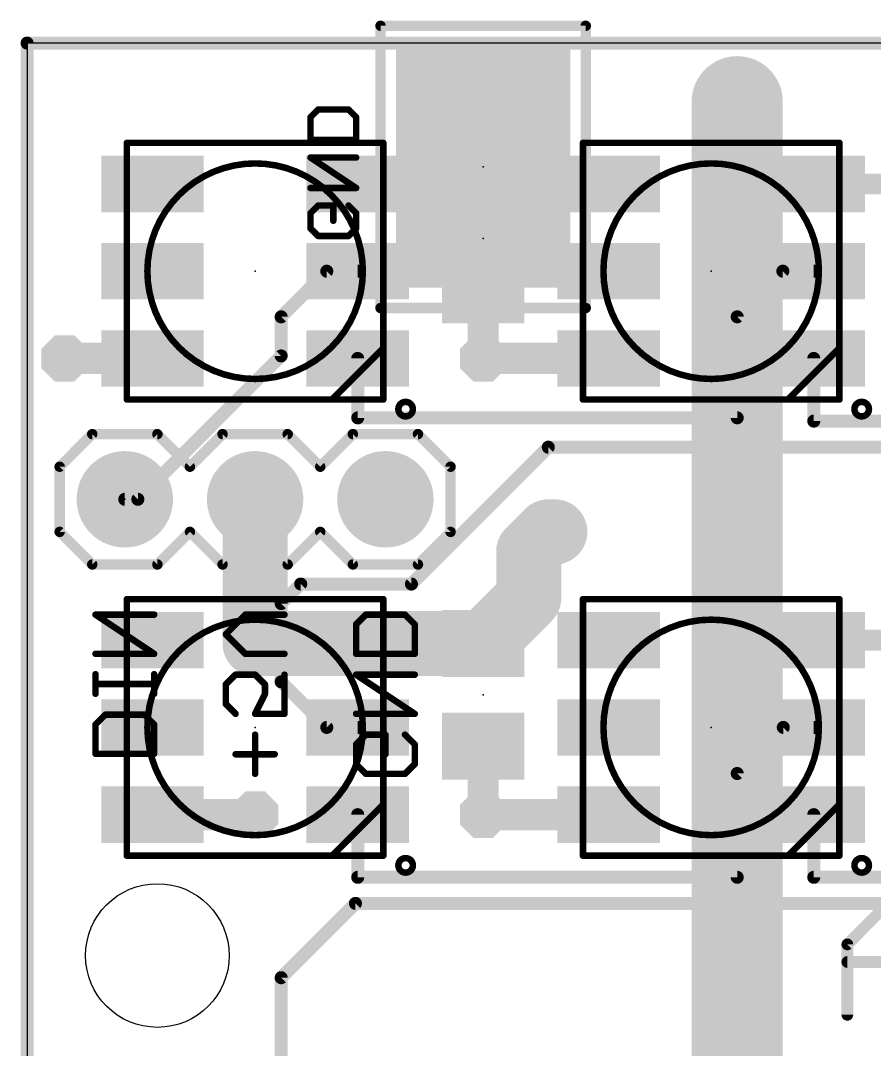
# Model space of a CAD drawing. Extents: x -36 to 36, y -36 to 36.
# Drawn here: x -35.69 to -19.04, y 15.95 to 36 of the extents above; entities that cross this region are included whole.
import ezdxf

# ---------------------------------------------------------------- set-up
doc = ezdxf.new("R2010")
doc.units = 0
for name, color, linetype in [('1', 12, 'CONTINUOUS'), ('16', 132, 'CONTINUOUS'), ('17', 110, 'CONTINUOUS'), ('18', 4, 'CONTINUOUS'), ('20', 53, 'CONTINUOUS'), ('21', 40, 'CONTINUOUS'), ('22', 6, 'CONTINUOUS'), ('23', 53, 'CONTINUOUS'), ('24', 53, 'CONTINUOUS')]:
    doc.layers.add(name, color=color, linetype=linetype)

# ---------------------------------------------------------------- blocks, each defined once
blk = doc.blocks.new('RECT')
blk.add_solid([(-0.5, -0.5), (0.5, -0.5), (-0.5, 0.5), (0.5, 0.5)])
blk = doc.blocks.new('ROUNDP')
at = {"const_width": 0.5}
blk.add_lwpolyline([(0, -0.25, 1), (0, 0.25, 1), (0, -0.25)], format="xyb", dxfattribs=at)
blk = doc.blocks.new('OCTAGONV')
at = {"const_width": 0.5}
blk.add_lwpolyline([(-0.25, -0.1036), (-0.25, 0.1036), (-0.1036, 0.25), (0.1036, 0.25), (0.25, 0.1036), (0.25, -0.1036), (0.1036, -0.25), (-0.1036, -0.25), (-0.25, -0.1036), (-0.25, 0.1036)], dxfattribs=at)
blk = doc.blocks.new('ROUNDV')
at = {"const_width": 0.5}
blk.add_lwpolyline([(0, -0.25, 1), (0, 0.25, 1), (0, -0.25)], format="xyb", dxfattribs=at)

msp = doc.modelspace()

# ---------------------------------------------------------------- linework, layer by layer
at = {"layer": '1'}
for points, const_width in [([(-35.56, 35.56), (-35.56, -35.56)], 0.254), ([(35.56, 35.56), (-35.56, 35.56)], 0.254), ([(-29.115, 32.815), (-26.67, 32.815)], 0.4064), ([(-26.67, 32.815), (-26.67, 32.75)], 0.4064), ([(-20.225, 32.815), (-17.78, 32.815)], 0.4064), ([(-30.607, 30.226), (-29.718, 31.115)], 0.254), ([(-29.718, 31.115), (-29.115, 31.115)], 0.254), ([(-21.717, 30.226), (-20.828, 31.115)], 0.254), ([(-20.828, 31.115), (-20.225, 31.115)], 0.254), ([(-26.67, 30.75), (-26.67, 29.415)], 0.6096), ([(-30.607, 29.464), (-30.607, 30.226)], 0.254), ([(-21.717, 28.2575), (-21.717, 30.226)], 0.254), ([(-33.115, 29.415), (-34.8295, 29.415)], 0.6096), ([(-26.67, 29.415), (-24.225, 29.415)], 0.6096), ([(-33.401, 26.67), (-30.607, 29.464)], 0.254), ([(-29.115, 29.415), (-29.115, 28.2575)], 0.254), ([(-20.225, 29.415), (-20.225, 28.194)], 0.254), ([(-29.115, 28.2575), (-21.717, 28.2575)], 0.254), ([(-20.225, 28.194), (-12.827, 28.194)], 0.254), ([(-25.4, 27.686), (-28.067, 25.019)], 0.254), ([(33.115, 27.686), (-25.4, 27.686)], 0.254), ([(-33.655, 26.67), (-33.401, 26.67)], 0.254), ([(-25.781, 25.654), (-25.4, 26.035)], 1.27), ([(-25.4, 26.035), (-25.273, 26.035)], 1.27), ([(-30.226, 25.019), (-30.607, 24.638)], 0.254), ([(-28.067, 25.019), (-30.226, 25.019)], 0.254), ([(-30.607, 24.638), (-30.607, 23.114)], 0.254), ([(-29.115, 23.925), (-26.67, 23.925)], 0.4064), ([(-26.67, 23.925), (-26.67, 23.86)], 0.4064), ([(-20.225, 23.925), (-17.78, 23.925)], 0.4064), ([(-29.718, 22.225), (-30.607, 23.114)], 0.254), ([(-29.115, 22.225), (-29.718, 22.225)], 0.254), ([(-20.819, 22.225), (-21.717, 21.327)], 0.254), ([(-20.225, 22.225), (-20.819, 22.225)], 0.254), ([(-26.67, 21.86), (-26.67, 20.525)], 0.6096), ([(-21.717, 21.327), (-21.717, 19.304)], 0.254), ([(-33.115, 20.525), (-31.115, 20.525)], 0.6096), ([(-29.115, 20.525), (-29.115, 19.304)], 0.254), ([(-26.67, 20.525), (-24.225, 20.525)], 0.6096), ([(-20.225, 20.525), (-20.225, 19.304)], 0.254), ([(-29.115, 19.304), (-21.717, 19.304)], 0.254), ([(-20.225, 19.304), (-12.827, 19.304)], 0.254), ([(-29.159, 18.796), (-30.607, 17.348)], 0.254), ([(30.448, 18.796), (-29.159, 18.796)], 0.254), ([(-30.607, 17.348), (-30.607, 14.224)], 0.254)]:
    msp.add_lwpolyline(points, dxfattribs=dict(at, const_width=const_width))
for points, const_width in [([(-35.4965, 35.56, 1), (-35.6235, 35.56)], 0.127), ([(-35.56, 35.6235, 1), (-35.56, 35.4965)], 0.127), ([(-29.115, 32.9166, 1), (-29.115, 32.7134)], 0.2032), ([(-26.5684, 32.815, 1), (-26.7716, 32.815)], 0.2032), ([(-26.67, 32.7134, 1), (-26.67, 32.9166)], 0.2032), ([(-20.225, 32.9166, 1), (-20.225, 32.7134)], 0.2032), ([(-26.7716, 32.75, 1), (-26.5684, 32.75)], 0.2032), ([(-29.718, 31.1785, 1), (-29.718, 31.0515)], 0.127), ([(-29.6731, 31.0701, 1), (-29.7629, 31.1599)], 0.127), ([(-29.115, 31.0515, 1), (-29.115, 31.1785)], 0.127), ([(-20.828, 31.1785, 1), (-20.828, 31.0515)], 0.127), ([(-20.7831, 31.0701, 1), (-20.8729, 31.1599)], 0.127), ([(-20.225, 31.0515, 1), (-20.225, 31.1785)], 0.127), ([(-26.5176, 30.75, 1), (-26.8224, 30.75)], 0.3048), ([(-30.5435, 30.226, 1), (-30.6705, 30.226)], 0.127), ([(-30.6519, 30.2709, 1), (-30.5621, 30.1811)], 0.127), ([(-21.6535, 30.226, 1), (-21.7805, 30.226)], 0.127), ([(-21.7619, 30.2709, 1), (-21.6721, 30.1811)], 0.127), ([(-34.8295, 29.5674, 1), (-34.8295, 29.2626)], 0.3048), ([(-33.115, 29.2626, 1), (-33.115, 29.5674)], 0.3048), ([(-26.67, 29.5674, 1), (-26.67, 29.2626)], 0.3048), ([(-24.225, 29.2626, 1), (-24.225, 29.5674)], 0.3048), ([(-30.6705, 29.464, 1), (-30.5435, 29.464)], 0.127), ([(-30.5621, 29.4191, 1), (-30.6519, 29.5089)], 0.127), ([(-29.0515, 29.415, 1), (-29.1785, 29.415)], 0.127), ([(-26.8224, 29.415, 1), (-26.5176, 29.415)], 0.3048), ([(-20.1615, 29.415, 1), (-20.2885, 29.415)], 0.127), ([(-29.115, 28.321, 1), (-29.115, 28.194)], 0.127), ([(-29.1785, 28.2575, 1), (-29.0515, 28.2575)], 0.127), ([(-21.7805, 28.2575, 1), (-21.6535, 28.2575)], 0.127), ([(-21.717, 28.194, 1), (-21.717, 28.321)], 0.127), ([(-20.225, 28.2575, 1), (-20.225, 28.1305)], 0.127), ([(-20.2885, 28.194, 1), (-20.1615, 28.194)], 0.127), ([(-25.4, 27.7495, 1), (-25.4, 27.6225)], 0.127), ([(-25.3551, 27.6411, 1), (-25.4449, 27.7309)], 0.127), ([(-33.655, 26.7335, 1), (-33.655, 26.6065)], 0.127), ([(-33.4459, 26.7149, 1), (-33.3561, 26.6251)], 0.127), ([(-33.401, 26.6065, 1), (-33.401, 26.7335)], 0.127), ([(-25.4, 26.3525, 1), (-25.4, 25.7175)], 0.635), ([(-25.1755, 25.8105, 1), (-25.6245, 26.2595)], 0.635), ([(-25.273, 25.7175, 1), (-25.273, 26.3525)], 0.635), ([(-26.0055, 25.8785, 1), (-25.5565, 25.4295)], 0.635), ([(-30.226, 25.0825, 1), (-30.226, 24.9555)], 0.127), ([(-30.1811, 24.9741, 1), (-30.2709, 25.0639)], 0.127), ([(-28.1119, 25.0639, 1), (-28.0221, 24.9741)], 0.127), ([(-28.067, 24.9555, 1), (-28.067, 25.0825)], 0.127), ([(-30.5435, 24.638, 1), (-30.6705, 24.638)], 0.127), ([(-30.6519, 24.6829, 1), (-30.5621, 24.5931)], 0.127), ([(-29.115, 24.0266, 1), (-29.115, 23.8234)], 0.2032), ([(-26.5684, 23.925, 1), (-26.7716, 23.925)], 0.2032), ([(-26.67, 23.8234, 1), (-26.67, 24.0266)], 0.2032), ([(-20.225, 24.0266, 1), (-20.225, 23.8234)], 0.2032), ([(-26.7716, 23.86, 1), (-26.5684, 23.86)], 0.2032), ([(-30.5621, 23.1589, 1), (-30.6519, 23.0691)], 0.127), ([(-30.6705, 23.114, 1), (-30.5435, 23.114)], 0.127), ([(-29.718, 22.2885, 1), (-29.718, 22.1615)], 0.127), ([(-29.7629, 22.1801, 1), (-29.6731, 22.2699)], 0.127), ([(-29.115, 22.1615, 1), (-29.115, 22.2885)], 0.127), ([(-20.819, 22.2885, 1), (-20.819, 22.1615)], 0.127), ([(-20.7741, 22.1801, 1), (-20.8639, 22.2699)], 0.127), ([(-20.225, 22.1615, 1), (-20.225, 22.2885)], 0.127), ([(-26.5176, 21.86, 1), (-26.8224, 21.86)], 0.3048), ([(-21.6535, 21.327, 1), (-21.7805, 21.327)], 0.127), ([(-21.7619, 21.3719, 1), (-21.6721, 21.2821)], 0.127), ([(-33.115, 20.6774, 1), (-33.115, 20.3726)], 0.3048), ([(-31.115, 20.3726, 1), (-31.115, 20.6774)], 0.3048), ([(-29.0515, 20.525, 1), (-29.1785, 20.525)], 0.127), ([(-26.67, 20.6774, 1), (-26.67, 20.3726)], 0.3048), ([(-26.8224, 20.525, 1), (-26.5176, 20.525)], 0.3048), ([(-24.225, 20.3726, 1), (-24.225, 20.6774)], 0.3048), ([(-20.1615, 20.525, 1), (-20.2885, 20.525)], 0.127), ([(-29.115, 19.3675, 1), (-29.115, 19.2405)], 0.127), ([(-29.1785, 19.304, 1), (-29.0515, 19.304)], 0.127), ([(-21.7805, 19.304, 1), (-21.6535, 19.304)], 0.127), ([(-21.717, 19.2405, 1), (-21.717, 19.3675)], 0.127), ([(-20.225, 19.3675, 1), (-20.225, 19.2405)], 0.127), ([(-20.2885, 19.304, 1), (-20.1615, 19.304)], 0.127), ([(-29.159, 18.8595, 1), (-29.159, 18.7325)], 0.127), ([(-29.1141, 18.7511, 1), (-29.2039, 18.8409)], 0.127), ([(-30.5435, 17.348, 1), (-30.6705, 17.348)], 0.127), ([(-30.6519, 17.3929, 1), (-30.5621, 17.3031)], 0.127)]:
    msp.add_lwpolyline(points, format="xyb", dxfattribs=dict(at, const_width=const_width))
at = {"layer": '16'}
for points, const_width in [([(35.56, 35.56), (-35.56, 35.56)], 0.254), ([(-35.56, 35.56), (-35.56, -35.56)], 0.254), ([(-21.717, 26.035), (-21.717, 34.417)], 1.778), ([(-31.115, 26.67), (-31.115, 23.86)], 1.27), ([(-21.717, 16.891), (-21.717, 26.035)], 1.778), ([(-25.781, 24.749), (-25.781, 25.654)], 1.27), ([(-26.67, 23.86), (-25.781, 24.749)], 1.27), ([(-31.115, 23.86), (-26.67, 23.86)], 1.27), ([(-21.717, 8.382), (-21.717, 16.891)], 1.778)]:
    msp.add_lwpolyline(points, dxfattribs=dict(at, const_width=const_width))
for points, const_width in [([(-35.56, 35.6235, 1), (-35.56, 35.4965)], 0.127), ([(-35.4965, 35.56, 1), (-35.6235, 35.56)], 0.127), ([(-21.2725, 34.417, 1), (-22.1615, 34.417)], 0.889), ([(-30.7975, 26.67, 1), (-31.4325, 26.67)], 0.635), ([(-21.2725, 26.035, 1), (-22.1615, 26.035)], 0.889), ([(-22.1615, 26.035, 1), (-21.2725, 26.035)], 0.889), ([(-25.4635, 25.654, 1), (-26.0985, 25.654)], 0.635), ([(-25.5565, 24.5245, 1), (-26.0055, 24.9735)], 0.635), ([(-26.0985, 24.749, 1), (-25.4635, 24.749)], 0.635), ([(-31.115, 24.1775, 1), (-31.115, 23.5425)], 0.635), ([(-26.67, 23.5425, 1), (-26.67, 24.1775)], 0.635), ([(-26.8945, 24.0845, 1), (-26.4455, 23.6355)], 0.635), ([(-31.4325, 23.86, 1), (-30.7975, 23.86)], 0.635), ([(-21.2725, 16.891, 1), (-22.1615, 16.891)], 0.889), ([(-22.1615, 16.891, 1), (-21.2725, 16.891)], 0.889)]:
    msp.add_lwpolyline(points, format="xyb", dxfattribs=dict(at, const_width=const_width))
at = {"layer": '20'}
for p, q in [((35.56, 35.56), (-35.56, 35.56)), ((-35.56, 35.56), (-35.56, -35.56))]:
    msp.add_line(p, q, dxfattribs=at)
msp.add_circle((-33.02, 17.78), 1.4, dxfattribs=at)
at = {"layer": '21'}
for points, const_width in [([(-33.615, 33.6468, 1), (-33.615, 33.5832)], 0.0635), ([(-33.5832, 33.615, 1), (-33.6468, 33.615)], 0.0635), ([(-28.5833, 33.615, 1), (-28.6468, 33.615)], 0.0635), ([(-28.615, 33.5832, 1), (-28.615, 33.6468)], 0.0635), ([(-24.725, 33.6468, 1), (-24.725, 33.5832)], 0.0635), ([(-24.6933, 33.615, 1), (-24.7568, 33.615)], 0.0635), ([(-19.6933, 33.615, 1), (-19.7568, 33.615)], 0.0635), ([(-19.725, 33.5832, 1), (-19.725, 33.6468)], 0.0635), ([(-31.115, 29.015, 1), (-31.115, 33.215, 1), (-31.115, 29.015)], 0.127), ([(-22.225, 29.015, 1), (-22.225, 33.215, 1), (-22.225, 29.015)], 0.127), ([(-28.5833, 29.615, 1), (-28.6468, 29.615)], 0.0635), ([(-28.5925, 29.5925, 1), (-28.6375, 29.6375)], 0.0635), ([(-19.6933, 29.615, 1), (-19.7568, 29.615)], 0.0635), ([(-19.7025, 29.5925, 1), (-19.7475, 29.6375)], 0.0635), ([(-28.6468, 29.615, 1), (-28.5833, 29.615)], 0.0635), ([(-19.7568, 29.615, 1), (-19.6933, 29.615)], 0.0635), ([(-33.615, 28.6468, 1), (-33.615, 28.5833)], 0.0635), ([(-29.6375, 28.6375, 1), (-29.5925, 28.5925)], 0.0635), ([(-29.615, 28.6468, 1), (-29.615, 28.5833)], 0.0635), ([(-29.615, 28.5833, 1), (-29.615, 28.6468)], 0.0635), ([(-28.615, 28.5833, 1), (-28.615, 28.6468)], 0.0635), ([(-24.725, 28.6468, 1), (-24.725, 28.5833)], 0.0635), ([(-20.7475, 28.6375, 1), (-20.7025, 28.5925)], 0.0635), ([(-20.725, 28.6468, 1), (-20.725, 28.5833)], 0.0635), ([(-20.725, 28.5833, 1), (-20.725, 28.6468)], 0.0635), ([(-19.725, 28.5833, 1), (-19.725, 28.6468)], 0.0635), ([(-33.6468, 28.615, 1), (-33.5832, 28.615)], 0.0635), ([(-28.6468, 28.615, 1), (-28.5833, 28.615)], 0.0635), ([(-28.181, 28.2856, 1), (-28.181, 28.5684, 1), (-28.181, 28.2856)], 0.127), ([(-24.7568, 28.615, 1), (-24.6933, 28.615)], 0.0635), ([(-19.7568, 28.615, 1), (-19.6933, 28.615)], 0.0635), ([(-19.291, 28.2856, 1), (-19.291, 28.5684, 1), (-19.291, 28.2856)], 0.127), ([(-34.29, 27.9908, 1), (-34.29, 27.8892)], 0.1016), ([(-34.2541, 27.9041, 1), (-34.3259, 27.9759)], 0.1016), ([(-32.9841, 27.9759, 1), (-33.0559, 27.9041)], 0.1016), ([(-33.02, 27.8892, 1), (-33.02, 27.9908)], 0.1016), ([(-31.75, 27.9908, 1), (-31.75, 27.8892)], 0.1016), ([(-31.7141, 27.9041, 1), (-31.7859, 27.9759)], 0.1016), ([(-30.4441, 27.9759, 1), (-30.5159, 27.9041)], 0.1016), ([(-30.48, 27.8892, 1), (-30.48, 27.9908)], 0.1016), ([(-29.21, 27.9908, 1), (-29.21, 27.8892)], 0.1016), ([(-29.1741, 27.9041, 1), (-29.2459, 27.9759)], 0.1016), ([(-27.9041, 27.9759, 1), (-27.9759, 27.9041)], 0.1016), ([(-27.94, 27.8892, 1), (-27.94, 27.9908)], 0.1016), ([(-34.8742, 27.305, 1), (-34.9758, 27.305)], 0.1016), ([(-34.9609, 27.3409, 1), (-34.8891, 27.2691)], 0.1016), ([(-32.4209, 27.3409, 1), (-32.3491, 27.2691)], 0.1016), ([(-32.4209, 27.2691, 1), (-32.3491, 27.3409)], 0.1016), ([(-29.8809, 27.3409, 1), (-29.8091, 27.2691)], 0.1016), ([(-29.8809, 27.2691, 1), (-29.8091, 27.3409)], 0.1016), ([(-27.2542, 27.305, 1), (-27.3558, 27.305)], 0.1016), ([(-27.3409, 27.2691, 1), (-27.2691, 27.3409)], 0.1016), ([(-34.8891, 26.0709, 1), (-34.9609, 25.9991)], 0.1016), ([(-34.9758, 26.035, 1), (-34.8742, 26.035)], 0.1016), ([(-32.3491, 26.0709, 1), (-32.4209, 25.9991)], 0.1016), ([(-32.3491, 25.9991, 1), (-32.4209, 26.0709)], 0.1016), ([(-29.8091, 26.0709, 1), (-29.8809, 25.9991)], 0.1016), ([(-29.8091, 25.9991, 1), (-29.8809, 26.0709)], 0.1016), ([(-27.3558, 26.035, 1), (-27.2542, 26.035)], 0.1016), ([(-27.2691, 25.9991, 1), (-27.3409, 26.0709)], 0.1016), ([(-34.29, 25.4508, 1), (-34.29, 25.3492)], 0.1016), ([(-34.3259, 25.3641, 1), (-34.2541, 25.4359)], 0.1016), ([(-33.0559, 25.4359, 1), (-32.9841, 25.3641)], 0.1016), ([(-33.02, 25.3492, 1), (-33.02, 25.4508)], 0.1016), ([(-31.75, 25.4508, 1), (-31.75, 25.3492)], 0.1016), ([(-31.7859, 25.3641, 1), (-31.7141, 25.4359)], 0.1016), ([(-30.5159, 25.4359, 1), (-30.4441, 25.3641)], 0.1016), ([(-30.48, 25.3492, 1), (-30.48, 25.4508)], 0.1016), ([(-29.21, 25.4508, 1), (-29.21, 25.3492)], 0.1016), ([(-29.2459, 25.3641, 1), (-29.1741, 25.4359)], 0.1016), ([(-27.9759, 25.4359, 1), (-27.9041, 25.3641)], 0.1016), ([(-27.94, 25.3492, 1), (-27.94, 25.4508)], 0.1016), ([(-33.5832, 24.725, 1), (-33.6468, 24.725)], 0.0635), ([(-33.615, 24.7568, 1), (-33.615, 24.6933)], 0.0635), ([(-28.5833, 24.725, 1), (-28.6468, 24.725)], 0.0635), ([(-28.615, 24.6933, 1), (-28.615, 24.7568)], 0.0635), ([(-24.725, 24.7568, 1), (-24.725, 24.6933)], 0.0635), ([(-24.6933, 24.725, 1), (-24.7568, 24.725)], 0.0635), ([(-19.6933, 24.725, 1), (-19.7568, 24.725)], 0.0635), ([(-19.725, 24.6933, 1), (-19.725, 24.7568)], 0.0635), ([(-31.115, 20.125, 1), (-31.115, 24.325, 1), (-31.115, 20.125)], 0.127), ([(-22.225, 20.125, 1), (-22.225, 24.325, 1), (-22.225, 20.125)], 0.127), ([(-28.5833, 20.725, 1), (-28.6468, 20.725)], 0.0635), ([(-28.6468, 20.725, 1), (-28.5833, 20.725)], 0.0635), ([(-28.5925, 20.7025, 1), (-28.6375, 20.7475)], 0.0635), ([(-19.6933, 20.725, 1), (-19.7568, 20.725)], 0.0635), ([(-19.7568, 20.725, 1), (-19.6933, 20.725)], 0.0635), ([(-19.7025, 20.7025, 1), (-19.7475, 20.7475)], 0.0635), ([(-33.6468, 19.725, 1), (-33.5832, 19.725)], 0.0635), ([(-33.615, 19.7568, 1), (-33.615, 19.6933)], 0.0635), ([(-29.6375, 19.7475, 1), (-29.5925, 19.7025)], 0.0635), ([(-29.615, 19.7568, 1), (-29.615, 19.6933)], 0.0635), ([(-29.615, 19.6933, 1), (-29.615, 19.7568)], 0.0635), ([(-28.6468, 19.725, 1), (-28.5833, 19.725)], 0.0635), ([(-28.615, 19.6933, 1), (-28.615, 19.7568)], 0.0635), ([(-28.181, 19.3956, 1), (-28.181, 19.6784, 1), (-28.181, 19.3956)], 0.127), ([(-24.725, 19.7568, 1), (-24.725, 19.6933)], 0.0635), ([(-24.7568, 19.725, 1), (-24.6933, 19.725)], 0.0635), ([(-20.7475, 19.7475, 1), (-20.7025, 19.7025)], 0.0635), ([(-20.725, 19.7568, 1), (-20.725, 19.6933)], 0.0635), ([(-20.725, 19.6933, 1), (-20.725, 19.7568)], 0.0635), ([(-19.7568, 19.725, 1), (-19.6933, 19.725)], 0.0635), ([(-19.725, 19.6933, 1), (-19.725, 19.7568)], 0.0635), ([(-19.291, 19.3956, 1), (-19.291, 19.6784, 1), (-19.291, 19.3956)], 0.127), ([(-19.5136, 17.9971, 1), (-19.6279, 17.9971)], 0.1143), ([(-19.6111, 18.0375, 1), (-19.5303, 17.9567)], 0.1143), ([(-19.5707, 17.711, 1), (-19.5707, 17.5967)], 0.1143), ([(-19.6279, 16.6243, 1), (-19.5136, 16.6243)], 0.1143)]:
    msp.add_lwpolyline(points, format="xyb", dxfattribs=dict(at, const_width=const_width))
for points, const_width in [([(-33.615, 33.615), (-28.615, 33.615)], 0.127), ([(-33.615, 28.615), (-33.615, 33.615)], 0.127), ([(-28.615, 33.615), (-28.615, 29.615)], 0.127), ([(-24.725, 33.615), (-19.725, 33.615)], 0.127), ([(-24.725, 28.615), (-24.725, 33.615)], 0.127), ([(-19.725, 33.615), (-19.725, 29.615)], 0.127), ([(-29.615, 28.615), (-28.615, 29.615)], 0.127), ([(-28.615, 29.615), (-28.615, 28.615)], 0.127), ([(-20.725, 28.615), (-19.725, 29.615)], 0.127), ([(-19.725, 29.615), (-19.725, 28.615)], 0.127), ([(-29.615, 28.615), (-33.615, 28.615)], 0.127), ([(-28.615, 28.615), (-29.615, 28.615)], 0.127), ([(-20.725, 28.615), (-24.725, 28.615)], 0.127), ([(-19.725, 28.615), (-20.725, 28.615)], 0.127), ([(-34.29, 27.94), (-34.925, 27.305)], 0.2032), ([(-34.29, 27.94), (-33.02, 27.94)], 0.2032), ([(-33.02, 27.94), (-32.385, 27.305)], 0.2032), ([(-32.385, 27.305), (-31.75, 27.94)], 0.2032), ([(-31.75, 27.94), (-30.48, 27.94)], 0.2032), ([(-30.48, 27.94), (-29.845, 27.305)], 0.2032), ([(-29.845, 27.305), (-29.21, 27.94)], 0.2032), ([(-29.21, 27.94), (-27.94, 27.94)], 0.2032), ([(-27.94, 27.94), (-27.305, 27.305)], 0.2032), ([(-34.925, 27.305), (-34.925, 26.035)], 0.2032), ([(-27.305, 27.305), (-27.305, 26.035)], 0.2032), ([(-34.925, 26.035), (-34.29, 25.4)], 0.2032), ([(-32.385, 26.035), (-33.02, 25.4)], 0.2032), ([(-31.75, 25.4), (-32.385, 26.035)], 0.2032), ([(-29.845, 26.035), (-30.48, 25.4)], 0.2032), ([(-29.21, 25.4), (-29.845, 26.035)], 0.2032), ([(-27.305, 26.035), (-27.94, 25.4)], 0.2032), ([(-33.02, 25.4), (-34.29, 25.4)], 0.2032), ([(-30.48, 25.4), (-31.75, 25.4)], 0.2032), ([(-27.94, 25.4), (-29.21, 25.4)], 0.2032), ([(-33.615, 24.725), (-28.615, 24.725)], 0.127), ([(-33.615, 19.725), (-33.615, 24.725)], 0.127), ([(-28.615, 24.725), (-28.615, 20.725)], 0.127), ([(-24.725, 24.725), (-19.725, 24.725)], 0.127), ([(-24.725, 19.725), (-24.725, 24.725)], 0.127), ([(-19.725, 24.725), (-19.725, 20.725)], 0.127), ([(-29.615, 19.725), (-28.615, 20.725)], 0.127), ([(-28.615, 20.725), (-28.615, 19.725)], 0.127), ([(-20.725, 19.725), (-19.725, 20.725)], 0.127), ([(-19.725, 20.725), (-19.725, 19.725)], 0.127), ([(-29.615, 19.725), (-33.615, 19.725)], 0.127), ([(-28.615, 19.725), (-29.615, 19.725)], 0.127), ([(-20.725, 19.725), (-24.725, 19.725)], 0.127), ([(-19.725, 19.725), (-20.725, 19.725)], 0.127), ([(-19.5707, 17.9971), (-18.8843, 18.6835)], 0.2286), ([(-19.5707, 16.6243), (-19.5707, 17.9971)], 0.2286), ([(-19.5707, 17.6539), (-18.1979, 17.6539)], 0.2286)]:
    msp.add_lwpolyline(points, dxfattribs=dict(at, const_width=const_width))
at = {"layer": '22'}
for points, const_width in [([(-28.67, 35.897), (-28.67, 30.397)], 0.2032), ([(-24.67, 35.897), (-28.67, 35.897)], 0.2032), ([(-24.67, 30.397), (-24.67, 35.897)], 0.2032), ([(-30.0355, 34.1169), (-29.8872, 34.2652)], 0.127), ([(-29.8872, 34.2652), (-29.294, 34.2652)], 0.127), ([(-29.294, 34.2652), (-29.1457, 34.1169)], 0.127), ([(-30.0355, 33.672), (-30.0355, 34.1169)], 0.127), ([(-29.1457, 34.1169), (-29.1457, 33.672)], 0.127), ([(-29.1457, 33.672), (-30.0355, 33.672)], 0.127), ([(-29.1457, 32.7365), (-30.0355, 33.3296)], 0.127), ([(-30.0355, 33.3296), (-29.1457, 33.3296)], 0.127), ([(-30.0355, 32.7365), (-29.1457, 32.7365)], 0.127), ([(-30.0355, 32.2458), (-29.8872, 32.3941)], 0.127), ([(-30.0355, 31.9492), (-30.0355, 32.2458)], 0.127), ([(-29.8872, 32.3941), (-29.5906, 32.3941)], 0.127), ([(-29.5906, 32.3941), (-29.5906, 32.0975)], 0.127), ([(-29.294, 32.3941), (-29.1457, 32.2458)], 0.127), ([(-29.1457, 32.2458), (-29.1457, 31.9492)], 0.127), ([(-29.8872, 31.8009), (-30.0355, 31.9492)], 0.127), ([(-29.1457, 31.9492), (-29.294, 31.8009)], 0.127), ([(-29.294, 31.8009), (-29.8872, 31.8009)], 0.127), ([(-28.67, 30.397), (-24.67, 30.397)], 0.2032), ([(-33.0825, 23.6591), (-34.2265, 24.4217)], 0.127), ([(-34.2265, 24.4217), (-33.0825, 24.4217)], 0.127), ([(-31.6865, 24.0404), (-31.3052, 24.4217)], 0.127), ([(-31.3052, 24.4217), (-30.5425, 24.4217)], 0.127), ([(-29.1465, 24.2311), (-28.9558, 24.4217)], 0.127), ([(-28.9558, 24.4217), (-28.1932, 24.4217)], 0.127), ([(-28.1932, 24.4217), (-28.0025, 24.2311)], 0.127), ([(-29.1465, 23.6591), (-29.1465, 24.2311)], 0.127), ([(-28.0025, 24.2311), (-28.0025, 23.6591)], 0.127), ([(-31.3052, 23.6591), (-31.6865, 24.0404)], 0.127), ([(-34.2265, 23.6591), (-33.0825, 23.6591)], 0.127), ([(-30.5425, 23.6591), (-31.3052, 23.6591)], 0.127), ([(-28.0025, 23.6591), (-29.1465, 23.6591)], 0.127), ([(-34.2265, 22.8795), (-34.2265, 23.2608)], 0.127), ([(-33.0825, 22.8795), (-33.0825, 23.2608)], 0.127), ([(-31.4958, 23.2523), (-31.6865, 23.0617)], 0.127), ([(-31.1145, 23.2523), (-31.4958, 23.2523)], 0.127), ([(-30.9239, 23.0617), (-31.1145, 23.2523)], 0.127), ([(-30.5425, 23.2523), (-30.5425, 22.4897)], 0.127), ([(-28.0025, 22.4897), (-29.1465, 23.2523)], 0.127), ([(-29.1465, 23.2523), (-28.0025, 23.2523)], 0.127), ([(-34.2265, 23.0702), (-33.0825, 23.0702)], 0.127), ([(-31.6865, 23.0617), (-31.6865, 22.6804)], 0.127), ([(-30.9239, 22.871), (-30.9239, 23.0617)], 0.127), ([(-31.1145, 22.4897), (-30.9239, 22.871)], 0.127), ([(-31.6865, 22.6804), (-31.4958, 22.4897)], 0.127), ([(-34.2265, 22.2821), (-34.0358, 22.4728)], 0.127), ([(-34.0358, 22.4728), (-33.2732, 22.4728)], 0.127), ([(-33.2732, 22.4728), (-33.0825, 22.2821)], 0.127), ([(-30.5425, 22.4897), (-31.1145, 22.4897)], 0.127), ([(-29.1465, 22.4897), (-28.0025, 22.4897)], 0.127), ([(-34.2265, 21.7101), (-34.2265, 22.2821)], 0.127), ([(-33.0825, 22.2821), (-33.0825, 21.7101)], 0.127), ([(-31.1145, 21.3203), (-31.1145, 22.083)], 0.127), ([(-29.1465, 21.8923), (-28.9558, 22.083)], 0.127), ([(-28.9558, 22.083), (-28.5745, 22.083)], 0.127), ([(-28.5745, 22.083), (-28.5745, 21.7016)], 0.127), ([(-28.1932, 22.083), (-28.0025, 21.8923)], 0.127), ([(-29.1465, 21.511), (-29.1465, 21.8923)], 0.127), ([(-28.0025, 21.8923), (-28.0025, 21.511)], 0.127), ([(-33.0825, 21.7101), (-34.2265, 21.7101)], 0.127), ([(-30.7332, 21.7016), (-31.4958, 21.7016)], 0.127), ([(-28.9558, 21.3203), (-29.1465, 21.511)], 0.127), ([(-28.0025, 21.511), (-28.1932, 21.3203)], 0.127), ([(-28.1932, 21.3203), (-28.9558, 21.3203)], 0.127)]:
    msp.add_lwpolyline(points, dxfattribs=dict(at, const_width=const_width))
for points, const_width in [([(-28.6192, 35.897, 1), (-28.7208, 35.897)], 0.1016), ([(-28.67, 35.9478, 1), (-28.67, 35.8462)], 0.1016), ([(-24.6192, 35.897, 1), (-24.7208, 35.897)], 0.1016), ([(-24.67, 35.8462, 1), (-24.67, 35.9478)], 0.1016), ([(-29.8872, 34.2969, 1), (-29.8872, 34.2334)], 0.0635), ([(-29.8648, 34.2427, 1), (-29.9097, 34.2876)], 0.0635), ([(-29.2716, 34.2876, 1), (-29.3165, 34.2427)], 0.0635), ([(-29.294, 34.2334, 1), (-29.294, 34.2969)], 0.0635), ([(-30.0038, 34.1169, 1), (-30.0673, 34.1169)], 0.0635), ([(-30.058, 34.1393, 1), (-30.013, 34.0944)], 0.0635), ([(-29.114, 34.1169, 1), (-29.1775, 34.1169)], 0.0635), ([(-29.1682, 34.0944, 1), (-29.1233, 34.1393)], 0.0635), ([(-30.0673, 33.672, 1), (-30.0038, 33.672)], 0.0635), ([(-30.0355, 33.7037, 1), (-30.0355, 33.6402)], 0.0635), ([(-29.1775, 33.672, 1), (-29.114, 33.672)], 0.0635), ([(-29.1457, 33.6402, 1), (-29.1457, 33.7037)], 0.0635), ([(-30.0179, 33.3561, 1), (-30.0531, 33.3032)], 0.0635), ([(-30.0355, 33.3614, 1), (-30.0355, 33.2979)], 0.0635), ([(-29.1457, 33.2979, 1), (-29.1457, 33.3614)], 0.0635), ([(-30.0355, 32.7682, 1), (-30.0355, 32.7047)], 0.0635), ([(-29.1634, 32.71, 1), (-29.1281, 32.7629)], 0.0635), ([(-29.1457, 32.7047, 1), (-29.1457, 32.7682)], 0.0635), ([(-30.0038, 32.2458, 1), (-30.0673, 32.2458)], 0.0635), ([(-30.058, 32.2683, 1), (-30.013, 32.2234)], 0.0635), ([(-29.8872, 32.4259, 1), (-29.8872, 32.3624)], 0.0635), ([(-29.8648, 32.3717, 1), (-29.9097, 32.4166)], 0.0635), ([(-29.5589, 32.3941, 1), (-29.6224, 32.3941)], 0.0635), ([(-29.5906, 32.3624, 1), (-29.5906, 32.4259)], 0.0635), ([(-29.2716, 32.4166, 1), (-29.3165, 32.3717)], 0.0635), ([(-29.114, 32.2458, 1), (-29.1775, 32.2458)], 0.0635), ([(-29.1682, 32.2234, 1), (-29.1233, 32.2683)], 0.0635), ([(-29.6224, 32.0975, 1), (-29.5589, 32.0975)], 0.0635), ([(-30.0673, 31.9492, 1), (-30.0038, 31.9492)], 0.0635), ([(-30.013, 31.9717, 1), (-30.058, 31.9268)], 0.0635), ([(-29.1775, 31.9492, 1), (-29.114, 31.9492)], 0.0635), ([(-29.1233, 31.9268, 1), (-29.1682, 31.9717)], 0.0635), ([(-29.8872, 31.8327, 1), (-29.8872, 31.7692)], 0.0635), ([(-29.9097, 31.7785, 1), (-29.8648, 31.8234)], 0.0635), ([(-29.3165, 31.8234, 1), (-29.2716, 31.7785)], 0.0635), ([(-29.294, 31.7692, 1), (-29.294, 31.8327)], 0.0635), ([(-28.67, 30.4478, 1), (-28.67, 30.3462)], 0.1016), ([(-24.67, 30.3462, 1), (-24.67, 30.4478)], 0.1016), ([(-28.7208, 30.397, 1), (-28.6192, 30.397)], 0.1016), ([(-24.7208, 30.397, 1), (-24.6192, 30.397)], 0.1016), ([(-34.2089, 24.4482, 1), (-34.2441, 24.3953)], 0.0635), ([(-34.2265, 24.4535, 1), (-34.2265, 24.39)], 0.0635), ([(-33.0825, 24.39, 1), (-33.0825, 24.4535)], 0.0635), ([(-31.3052, 24.4535, 1), (-31.3052, 24.39)], 0.0635), ([(-31.2827, 24.3993, 1), (-31.3276, 24.4442)], 0.0635), ([(-30.5425, 24.39, 1), (-30.5425, 24.4535)], 0.0635), ([(-28.9558, 24.4535, 1), (-28.9558, 24.39)], 0.0635), ([(-28.9334, 24.3993, 1), (-28.9783, 24.4442)], 0.0635), ([(-28.1707, 24.4442, 1), (-28.2156, 24.3993)], 0.0635), ([(-28.1932, 24.39, 1), (-28.1932, 24.4535)], 0.0635), ([(-29.169, 24.2535, 1), (-29.124, 24.2086)], 0.0635), ([(-29.1148, 24.2311, 1), (-29.1782, 24.2311)], 0.0635), ([(-27.9708, 24.2311, 1), (-28.0343, 24.2311)], 0.0635), ([(-28.025, 24.2086, 1), (-27.9801, 24.2535)], 0.0635), ([(-31.664, 24.0629, 1), (-31.709, 24.018)], 0.0635), ([(-31.709, 24.0629, 1), (-31.664, 24.018)], 0.0635), ([(-34.2265, 23.6908, 1), (-34.2265, 23.6273)], 0.0635), ([(-33.1001, 23.6327, 1), (-33.0649, 23.6855)], 0.0635), ([(-33.0825, 23.6273, 1), (-33.0825, 23.6908)], 0.0635), ([(-31.3052, 23.6908, 1), (-31.3052, 23.6273)], 0.0635), ([(-31.3276, 23.6366, 1), (-31.2827, 23.6815)], 0.0635), ([(-30.5425, 23.6273, 1), (-30.5425, 23.6908)], 0.0635), ([(-29.1465, 23.6908, 1), (-29.1465, 23.6273)], 0.0635), ([(-29.1782, 23.6591, 1), (-29.1148, 23.6591)], 0.0635), ([(-28.0343, 23.6591, 1), (-27.9708, 23.6591)], 0.0635), ([(-28.0025, 23.6273, 1), (-28.0025, 23.6908)], 0.0635), ([(-34.1947, 23.2608, 1), (-34.2583, 23.2608)], 0.0635), ([(-33.0508, 23.2608, 1), (-33.1143, 23.2608)], 0.0635), ([(-31.4958, 23.2841, 1), (-31.4958, 23.2206)], 0.0635), ([(-31.4734, 23.2299, 1), (-31.5183, 23.2748)], 0.0635), ([(-31.0921, 23.2748, 1), (-31.137, 23.2299)], 0.0635), ([(-31.1145, 23.2206, 1), (-31.1145, 23.2841)], 0.0635), ([(-30.5108, 23.2523, 1), (-30.5743, 23.2523)], 0.0635), ([(-29.1289, 23.2788, 1), (-29.1641, 23.2259)], 0.0635), ([(-29.1465, 23.2841, 1), (-29.1465, 23.2206)], 0.0635), ([(-28.0025, 23.2206, 1), (-28.0025, 23.2841)], 0.0635), ([(-34.2265, 23.1019, 1), (-34.2265, 23.0384)], 0.0635), ([(-33.0825, 23.0384, 1), (-33.0825, 23.1019)], 0.0635), ([(-31.6548, 23.0617, 1), (-31.7183, 23.0617)], 0.0635), ([(-31.709, 23.0841, 1), (-31.664, 23.0392)], 0.0635), ([(-30.8921, 23.0617, 1), (-30.9556, 23.0617)], 0.0635), ([(-30.9463, 23.0392, 1), (-30.9014, 23.0841)], 0.0635), ([(-34.2583, 22.8795, 1), (-34.1947, 22.8795)], 0.0635), ([(-33.1143, 22.8795, 1), (-33.0508, 22.8795)], 0.0635), ([(-30.9556, 22.871, 1), (-30.8921, 22.871)], 0.0635), ([(-30.8955, 22.8568, 1), (-30.9522, 22.8852)], 0.0635), ([(-31.664, 22.7028, 1), (-31.709, 22.6579)], 0.0635), ([(-31.7183, 22.6804, 1), (-31.6548, 22.6804)], 0.0635), ([(-34.0358, 22.5045, 1), (-34.0358, 22.441)], 0.0635), ([(-34.0134, 22.4503, 1), (-34.0583, 22.4952)], 0.0635), ([(-33.2507, 22.4952, 1), (-33.2956, 22.4503)], 0.0635), ([(-33.2732, 22.441, 1), (-33.2732, 22.5045)], 0.0635), ([(-31.5183, 22.4672, 1), (-31.4734, 22.5122)], 0.0635), ([(-31.1145, 22.5215, 1), (-31.1145, 22.458)], 0.0635), ([(-31.1429, 22.5039, 1), (-31.0861, 22.4755)], 0.0635), ([(-30.5743, 22.4897, 1), (-30.5108, 22.4897)], 0.0635), ([(-30.5425, 22.458, 1), (-30.5425, 22.5215)], 0.0635), ([(-29.1465, 22.5215, 1), (-29.1465, 22.458)], 0.0635), ([(-28.0201, 22.4633, 1), (-27.9849, 22.5161)], 0.0635), ([(-28.0025, 22.458, 1), (-28.0025, 22.5215)], 0.0635), ([(-34.1947, 22.2821, 1), (-34.2583, 22.2821)], 0.0635), ([(-34.249, 22.3045, 1), (-34.204, 22.2596)], 0.0635), ([(-33.0508, 22.2821, 1), (-33.1143, 22.2821)], 0.0635), ([(-33.105, 22.2596, 1), (-33.0601, 22.3045)], 0.0635), ([(-31.0828, 22.083, 1), (-31.1463, 22.083)], 0.0635), ([(-28.9558, 22.1147, 1), (-28.9558, 22.0512)], 0.0635), ([(-28.9334, 22.0605, 1), (-28.9783, 22.1054)], 0.0635), ([(-28.5428, 22.083, 1), (-28.6063, 22.083)], 0.0635), ([(-28.5745, 22.0512, 1), (-28.5745, 22.1147)], 0.0635), ([(-28.1707, 22.1054, 1), (-28.2156, 22.0605)], 0.0635), ([(-29.169, 21.9147, 1), (-29.124, 21.8698)], 0.0635), ([(-29.1148, 21.8923, 1), (-29.1782, 21.8923)], 0.0635), ([(-27.9708, 21.8923, 1), (-28.0343, 21.8923)], 0.0635), ([(-28.025, 21.8698, 1), (-27.9801, 21.9147)], 0.0635), ([(-34.2583, 21.7101, 1), (-34.1947, 21.7101)], 0.0635), ([(-34.2265, 21.7419, 1), (-34.2265, 21.6784)], 0.0635), ([(-33.1143, 21.7101, 1), (-33.0508, 21.7101)], 0.0635), ([(-33.0825, 21.6784, 1), (-33.0825, 21.7419)], 0.0635), ([(-31.4958, 21.7334, 1), (-31.4958, 21.6699)], 0.0635), ([(-30.7332, 21.6699, 1), (-30.7332, 21.7334)], 0.0635), ([(-28.6063, 21.7016, 1), (-28.5428, 21.7016)], 0.0635), ([(-29.124, 21.5334, 1), (-29.169, 21.4885)], 0.0635), ([(-29.1782, 21.511, 1), (-29.1148, 21.511)], 0.0635), ([(-28.0343, 21.511, 1), (-27.9708, 21.511)], 0.0635), ([(-27.9801, 21.4885, 1), (-28.025, 21.5334)], 0.0635), ([(-31.1463, 21.3203, 1), (-31.0828, 21.3203)], 0.0635), ([(-28.9558, 21.3521, 1), (-28.9558, 21.2886)], 0.0635), ([(-28.9783, 21.2979, 1), (-28.9334, 21.3428)], 0.0635), ([(-28.2156, 21.3428, 1), (-28.1707, 21.2979)], 0.0635), ([(-28.1932, 21.2886, 1), (-28.1932, 21.3521)], 0.0635)]:
    msp.add_lwpolyline(points, format="xyb", dxfattribs=dict(at, const_width=const_width))
at = {"layer": '23'}
for p in [(-26.67, 31.75), (-31.115, 31.115), (-22.225, 31.115), (-33.655, 26.67), (-26.67, 22.86), (-31.115, 22.225), (-22.225, 22.225)]:
    msp.add_point(p, dxfattribs=at)
at = {"layer": '24'}
msp.add_point((-26.67, 33.147), dxfattribs=at)

# ---------------------------------------------------------------- block references
at = {"layer": '1', "xscale": 2, "yscale": 1.1}
for p in [(-33.115, 32.815), (-29.115, 32.815), (-24.225, 32.815), (-20.225, 32.815), (-33.115, 31.115), (-29.115, 31.115), (-24.225, 31.115), (-20.225, 31.115), (-33.115, 29.415), (-29.115, 29.415), (-24.225, 29.415), (-20.225, 29.415), (-33.115, 23.925), (-29.115, 23.925), (-24.225, 23.925), (-20.225, 23.925), (-33.115, 22.225), (-29.115, 22.225), (-24.225, 22.225), (-20.225, 22.225), (-33.115, 20.525), (-29.115, 20.525), (-24.225, 20.525), (-20.225, 20.525)]:
    msp.add_blockref('RECT', p, dxfattribs=at)
at = {"layer": '1', "xscale": 1.3, "yscale": 1.6, "rotation": 270}
for p in [(-26.67, 32.75), (-26.67, 30.75), (-26.67, 23.86), (-26.67, 21.86)]:
    msp.add_blockref('RECT', p, dxfattribs=at)
at = {"layer": '16', "xscale": 4.7, "yscale": 3.4, "rotation": 270}
msp.add_blockref('RECT', (-26.67, 33.147), dxfattribs=at)
at = {"layer": '17', "xscale": 1.8796, "yscale": 1.8796, "rotation": 90}
for p in [(-33.655, 26.67), (-33.655, 26.67), (-31.115, 26.67), (-31.115, 26.67), (-28.575, 26.67), (-28.575, 26.67)]:
    msp.add_blockref('ROUNDP', p, dxfattribs=at)
at = {"layer": '18', "xscale": 0.9064, "yscale": 0.9064}
for name, p in [('ROUNDV', (-21.717, 34.417)), ('ROUNDV', (-21.717, 34.417)), ('OCTAGONV', (-34.8295, 29.415)), ('OCTAGONV', (-34.8295, 29.415)), ('OCTAGONV', (-26.67, 29.415)), ('OCTAGONV', (-26.67, 29.415)), ('ROUNDV', (-21.717, 26.035)), ('ROUNDV', (-21.717, 26.035)), ('ROUNDV', (-25.781, 25.654)), ('ROUNDV', (-25.781, 25.654)), ('OCTAGONV', (-31.115, 20.525)), ('OCTAGONV', (-31.115, 20.525)), ('OCTAGONV', (-26.67, 20.525)), ('OCTAGONV', (-26.67, 20.525)), ('ROUNDV', (-21.717, 16.891)), ('ROUNDV', (-21.717, 16.891))]:
    msp.add_blockref(name, p, dxfattribs=at)

doc.saveas('drawing.dxf')
